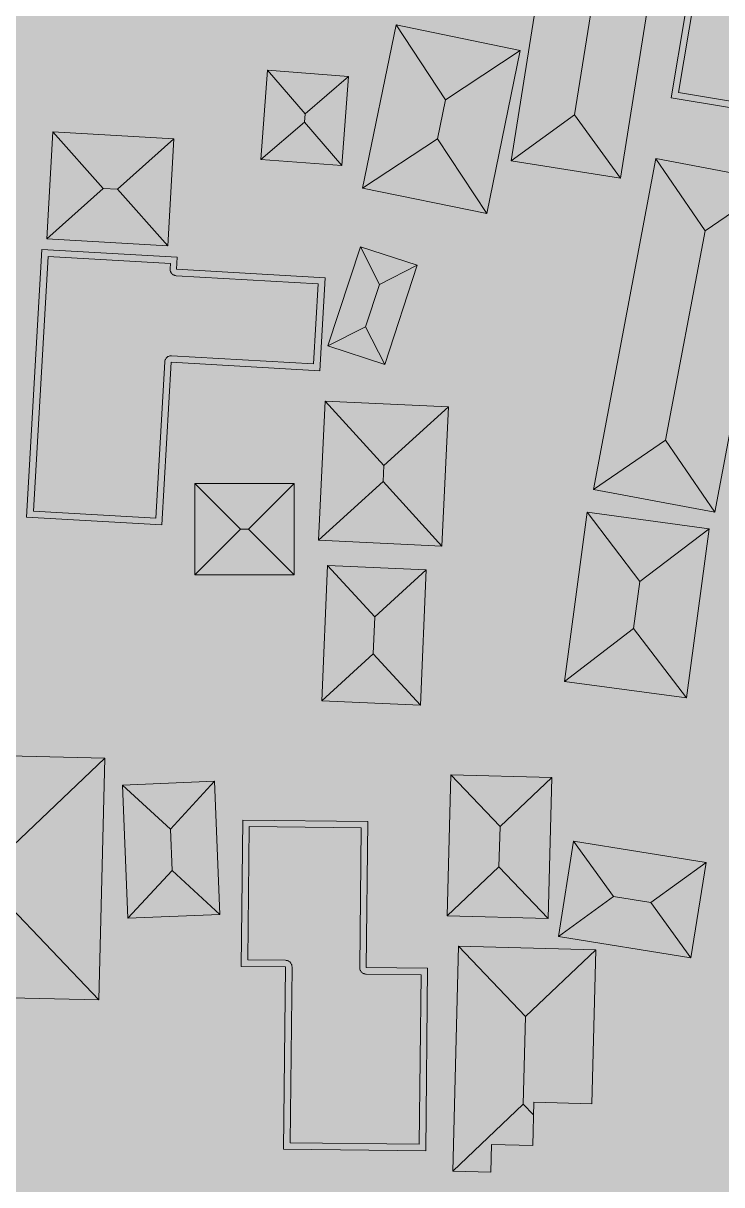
# Model space of a CAD drawing. Header units: metres. Extents: x 305909 to 307171, y 9156037 to 9156671.
# Drawn here: x 306500.4 to 306548.9, y 9156401.9 to 9156482.5 of the extents above; entities that cross this region are included whole.
import ezdxf

# ---------------------------------------------------------------- set-up
doc = ezdxf.new("R2010")
doc.units = ezdxf.units.M
doc.layers.add('B-BANGUNAN_PERMUKIMAN', color=7, linetype='Continuous', lineweight=13, true_color=0xf0cd8c)
doc.layers.add('B-BAYANGAN', color=7, linetype='Continuous', lineweight=0, true_color=0x76786c)
doc.layers.add('G-PERKERASAN', color=7, linetype='Continuous')

msp = doc.modelspace()

# ---------------------------------------------------------------- hatches: boundary and pattern name
at = {"layer": 'B-BANGUNAN_PERMUKIMAN', "true_color": 0xd4845c}
h = msp.add_hatch(color=23, dxfattribs=at)
h.dxf.hatch_style = 1
h.paths.add_polyline_path([(306570.2, 9156499.458), (306568.317, 9156488.236), (306556.014, 9156490.301), (306553.608, 9156475.97), (306545.355, 9156477.355), (306550.329, 9156506.989), (306558.582, 9156505.603), (306557.898, 9156501.523), (306570.2, 9156499.458)])
at = {"layer": 'B-BANGUNAN_PERMUKIMAN', "true_color": 0xef9567}
h = msp.add_hatch(color=21, dxfattribs=at)
h.dxf.hatch_style = 1
h.paths.add_polyline_path([(306540.079, 9156485.195), (306538.643, 9156476.175), (306534.24, 9156472.982), (306536.886, 9156489.598), (306540.079, 9156485.195)])
at = {"layer": 'B-BANGUNAN_PERMUKIMAN', "true_color": 0xb87250}
h = msp.add_hatch(color=35, dxfattribs=at)
h.dxf.hatch_style = 1
h.paths.add_polyline_path([(306541.836, 9156471.772), (306538.643, 9156476.175), (306540.079, 9156485.195), (306544.482, 9156488.388), (306541.836, 9156471.772)])
at = {"layer": 'B-BANGUNAN_PERMUKIMAN', "true_color": 0xf09568}
h = msp.add_hatch(color=21, dxfattribs=at)
h.dxf.hatch_style = 1
h.paths.add_polyline_path([(306529.682, 9156477.213), (306529.126, 9156474.507), (306523.93, 9156471.084), (306526.259, 9156482.408), (306529.682, 9156477.213)])
at = {"layer": 'B-BANGUNAN_PERMUKIMAN', "true_color": 0xe68f64}
h = msp.add_hatch(color=33, dxfattribs=at)
h.dxf.hatch_style = 1
h.paths.add_polyline_path([(306529.682, 9156477.213), (306526.259, 9156482.408), (306534.877, 9156480.636), (306529.682, 9156477.213)])
at = {"layer": 'B-BANGUNAN_PERMUKIMAN', "true_color": 0xb7724f}
h = msp.add_hatch(color=35, dxfattribs=at)
h.dxf.hatch_style = 1
h.paths.add_polyline_path([(306532.549, 9156469.312), (306529.126, 9156474.507), (306529.682, 9156477.213), (306534.877, 9156480.636), (306534.877, 9156480.636), (306532.549, 9156469.312)])
at = {"layer": 'B-BANGUNAN_PERMUKIMAN', "true_color": 0xed9467}
h = msp.add_hatch(color=21, dxfattribs=at)
h.dxf.hatch_style = 1
h.paths.add_polyline_path([(306517.338, 9156479.264), (306517.338, 9156479.264), (306519.932, 9156476.238), (306519.888, 9156475.667), (306516.862, 9156473.073), (306517.338, 9156479.264)])
at = {"layer": 'B-BANGUNAN_PERMUKIMAN', "true_color": 0xea9165}
h = msp.add_hatch(color=33, dxfattribs=at)
h.dxf.hatch_style = 1
h.paths.add_polyline_path([(306519.932, 9156476.238), (306517.338, 9156479.264), (306522.958, 9156478.832), (306519.932, 9156476.238)])
at = {"layer": 'B-BANGUNAN_PERMUKIMAN', "true_color": 0xba7350}
h = msp.add_hatch(color=23, dxfattribs=at)
h.dxf.hatch_style = 1
h.paths.add_polyline_path([(306522.482, 9156472.641), (306519.888, 9156475.667), (306519.932, 9156476.238), (306522.958, 9156478.832), (306522.482, 9156472.641)])
at = {"layer": 'B-BANGUNAN_PERMUKIMAN', "true_color": 0xc07753}
h = msp.add_hatch(color=23, dxfattribs=at)
h.dxf.hatch_style = 1
h.paths.add_polyline_path([(306538.643, 9156476.175), (306541.836, 9156471.772), (306534.24, 9156472.982), (306534.24, 9156472.982), (306538.643, 9156476.175)])
at = {"layer": 'B-BANGUNAN_PERMUKIMAN', "true_color": 0xbd7652}
h = msp.add_hatch(color=23, dxfattribs=at)
h.dxf.hatch_style = 1
h.paths.add_polyline_path([(306516.862, 9156473.073), (306519.888, 9156475.667), (306522.482, 9156472.641), (306516.862, 9156473.073)])
at = {"layer": 'B-BANGUNAN_PERMUKIMAN', "true_color": 0xed9366}
h = msp.add_hatch(color=21, dxfattribs=at)
h.dxf.hatch_style = 1
h.paths.add_polyline_path([(306505.919, 9156471.054), (306501.995, 9156467.55), (306502.415, 9156474.978), (306505.919, 9156471.054)])
at = {"layer": 'B-BANGUNAN_PERMUKIMAN', "true_color": 0xea9265}
h = msp.add_hatch(color=33, dxfattribs=at)
h.dxf.hatch_style = 1
h.paths.add_polyline_path([(306506.905, 9156470.998), (306505.919, 9156471.054), (306502.415, 9156474.978), (306510.829, 9156474.502), (306506.905, 9156470.998)])
at = {"layer": 'B-BANGUNAN_PERMUKIMAN', "true_color": 0xba7451}
h = msp.add_hatch(color=23, dxfattribs=at)
h.dxf.hatch_style = 1
h.paths.add_polyline_path([(306506.905, 9156470.998), (306510.829, 9156474.502), (306510.829, 9156474.502), (306510.408, 9156467.073), (306506.905, 9156470.998)])
at = {"layer": 'B-BANGUNAN_PERMUKIMAN', "true_color": 0xc17853}
h = msp.add_hatch(color=23, dxfattribs=at)
h.dxf.hatch_style = 1
h.paths.add_polyline_path([(306529.126, 9156474.507), (306532.549, 9156469.312), (306523.93, 9156471.084), (306523.93, 9156471.084), (306529.126, 9156474.507)])
at = {"layer": 'B-BANGUNAN_PERMUKIMAN', "true_color": 0xf09568}
h = msp.add_hatch(color=21, dxfattribs=at)
h.dxf.hatch_style = 1
h.paths.add_polyline_path([(306544.297, 9156473.121), (306547.716, 9156468.109), (306544.97, 9156453.575), (306539.957, 9156450.156), (306544.297, 9156473.121)])
at = {"layer": 'B-BANGUNAN_PERMUKIMAN', "true_color": 0xe78f64}
h = msp.add_hatch(color=33, dxfattribs=at)
h.dxf.hatch_style = 1
h.paths.add_polyline_path([(306547.716, 9156468.109), (306544.297, 9156473.121), (306552.728, 9156471.529), (306547.716, 9156468.109)])
at = {"layer": 'B-BANGUNAN_PERMUKIMAN', "true_color": 0xb7724f}
h = msp.add_hatch(color=35, dxfattribs=at)
h.dxf.hatch_style = 1
h.paths.add_polyline_path([(306544.97, 9156453.575), (306547.716, 9156468.109), (306552.728, 9156471.529), (306548.389, 9156448.564), (306544.97, 9156453.575)])
at = {"layer": 'B-BANGUNAN_PERMUKIMAN', "true_color": 0xbd7552}
h = msp.add_hatch(color=23, dxfattribs=at)
h.dxf.hatch_style = 1
h.paths.add_polyline_path([(306501.995, 9156467.55), (306501.995, 9156467.55), (306505.919, 9156471.054), (306506.905, 9156470.998), (306510.408, 9156467.073), (306501.995, 9156467.55)])
at = {"layer": 'B-BANGUNAN_PERMUKIMAN', "true_color": 0xd4845c}
h = msp.add_hatch(color=23, dxfattribs=at)
h.dxf.hatch_style = 1
h.paths.add_polyline_path([(306521.321, 9156464.854), (306520.952, 9156458.396), (306510.644, 9156458.985), (306509.998, 9156447.681), (306500.601, 9156448.218), (306501.663, 9156466.81), (306511.06, 9156466.273), (306511.013, 9156465.443), (306521.321, 9156464.854)])
at = {"layer": 'B-BANGUNAN_PERMUKIMAN', "true_color": 0xf29669}
h = msp.add_hatch(color=21, dxfattribs=at)
h.dxf.hatch_style = 1
h.paths.add_polyline_path([(306525.102, 9156464.39), (306524.141, 9156461.448), (306521.529, 9156460.123), (306521.529, 9156460.123), (306523.777, 9156467.002), (306525.102, 9156464.39)])
at = {"layer": 'B-BANGUNAN_PERMUKIMAN', "true_color": 0xe38d62}
h = msp.add_hatch(color=33, dxfattribs=at)
h.dxf.hatch_style = 1
h.paths.add_polyline_path([(306525.102, 9156464.39), (306523.777, 9156467.002), (306523.777, 9156467.002), (306527.715, 9156465.715), (306525.102, 9156464.39)])
at = {"layer": 'B-BANGUNAN_PERMUKIMAN', "true_color": 0xb5714e}
h = msp.add_hatch(color=35, dxfattribs=at)
h.dxf.hatch_style = 1
h.paths.add_polyline_path([(306525.466, 9156458.836), (306524.141, 9156461.448), (306525.102, 9156464.39), (306527.715, 9156465.715), (306525.466, 9156458.836)])
at = {"layer": 'B-BANGUNAN_PERMUKIMAN', "true_color": 0xc47a55}
h = msp.add_hatch(color=23, dxfattribs=at)
h.dxf.hatch_style = 1
h.paths.add_polyline_path([(306524.141, 9156461.448), (306525.466, 9156458.836), (306521.529, 9156460.123), (306524.141, 9156461.448)])
at = {"layer": 'B-BANGUNAN_PERMUKIMAN', "true_color": 0xed9366}
h = msp.add_hatch(color=21, dxfattribs=at)
h.dxf.hatch_style = 1
h.paths.add_polyline_path([(306521.331, 9156456.288), (306525.405, 9156451.802), (306525.352, 9156450.692), (306520.867, 9156446.618), (306520.867, 9156446.618), (306521.331, 9156456.288)])
at = {"layer": 'B-BANGUNAN_PERMUKIMAN', "true_color": 0xea9265}
h = msp.add_hatch(color=33, dxfattribs=at)
h.dxf.hatch_style = 1
h.paths.add_polyline_path([(306529.891, 9156455.877), (306529.891, 9156455.876), (306525.405, 9156451.802), (306521.331, 9156456.288), (306529.891, 9156455.877)])
at = {"layer": 'B-BANGUNAN_PERMUKIMAN', "true_color": 0xba7451}
h = msp.add_hatch(color=23, dxfattribs=at)
h.dxf.hatch_style = 1
h.paths.add_polyline_path([(306525.352, 9156450.692), (306525.405, 9156451.802), (306529.891, 9156455.876), (306529.427, 9156446.207), (306525.352, 9156450.692)])
at = {"layer": 'B-BANGUNAN_PERMUKIMAN', "true_color": 0xc07853}
h = msp.add_hatch(color=23, dxfattribs=at)
h.dxf.hatch_style = 1
h.paths.add_polyline_path([(306544.97, 9156453.575), (306548.389, 9156448.564), (306548.389, 9156448.563), (306539.957, 9156450.156), (306544.97, 9156453.575)])
at = {"layer": 'B-BANGUNAN_PERMUKIMAN', "true_color": 0xeb9266}
h = msp.add_hatch(color=33, dxfattribs=at)
h.dxf.hatch_style = 1
h.paths.add_polyline_path([(306516.013, 9156447.398), (306515.457, 9156447.398), (306512.282, 9156450.573), (306519.188, 9156450.573), (306516.013, 9156447.398)])
h = msp.add_hatch(color=33, dxfattribs=at)
h.dxf.hatch_style = 1
h.paths.add_polyline_path([(306515.457, 9156447.398), (306512.282, 9156444.223), (306512.282, 9156450.573), (306512.282, 9156450.573), (306515.457, 9156447.398)])
at = {"layer": 'B-BANGUNAN_PERMUKIMAN', "true_color": 0xbc7551}
h = msp.add_hatch(color=23, dxfattribs=at)
h.dxf.hatch_style = 1
h.paths.add_polyline_path([(306516.013, 9156447.398), (306519.188, 9156450.573), (306519.188, 9156444.223), (306516.013, 9156447.398)])
at = {"layer": 'B-BANGUNAN_PERMUKIMAN', "true_color": 0xbd7552}
h = msp.add_hatch(color=23, dxfattribs=at)
h.dxf.hatch_style = 1
h.paths.add_polyline_path([(306525.352, 9156450.692), (306529.427, 9156446.207), (306520.867, 9156446.618), (306525.352, 9156450.692)])
at = {"layer": 'B-BANGUNAN_PERMUKIMAN', "true_color": 0xee9467}
h = msp.add_hatch(color=21, dxfattribs=at)
h.dxf.hatch_style = 1
h.paths.add_polyline_path([(306543.196, 9156443.762), (306542.753, 9156440.483), (306537.946, 9156436.821), (306539.534, 9156448.568), (306543.196, 9156443.762)])
at = {"layer": 'B-BANGUNAN_PERMUKIMAN', "true_color": 0xe89064}
h = msp.add_hatch(color=33, dxfattribs=at)
h.dxf.hatch_style = 1
h.paths.add_polyline_path([(306543.196, 9156443.762), (306539.534, 9156448.568), (306539.534, 9156448.568), (306548.003, 9156447.424), (306543.196, 9156443.762)])
at = {"layer": 'B-BANGUNAN_PERMUKIMAN', "true_color": 0xbc7551}
h = msp.add_hatch(color=23, dxfattribs=at)
h.dxf.hatch_style = 1
h.paths.add_polyline_path([(306512.282, 9156444.223), (306515.457, 9156447.398), (306516.013, 9156447.398), (306519.188, 9156444.223), (306519.188, 9156444.223), (306512.282, 9156444.223)])
at = {"layer": 'B-BANGUNAN_PERMUKIMAN', "true_color": 0xb97350}
h = msp.add_hatch(color=23, dxfattribs=at)
h.dxf.hatch_style = 1
h.paths.add_polyline_path([(306546.416, 9156435.676), (306542.753, 9156440.483), (306543.196, 9156443.762), (306548.003, 9156447.424), (306548.003, 9156447.424), (306546.416, 9156435.676)])
at = {"layer": 'B-BANGUNAN_PERMUKIMAN', "true_color": 0xec9366}
h = msp.add_hatch(color=33, dxfattribs=at)
h.dxf.hatch_style = 1
h.paths.add_polyline_path([(306524.777, 9156441.292), (306524.669, 9156438.744), (306521.102, 9156435.466), (306521.499, 9156444.859), (306524.777, 9156441.292)])
at = {"layer": 'B-BANGUNAN_PERMUKIMAN', "true_color": 0xea9265}
h = msp.add_hatch(color=33, dxfattribs=at)
h.dxf.hatch_style = 1
h.paths.add_polyline_path([(306528.343, 9156444.57), (306524.777, 9156441.292), (306521.499, 9156444.859), (306521.499, 9156444.859), (306528.343, 9156444.57)])
at = {"layer": 'B-BANGUNAN_PERMUKIMAN', "true_color": 0xbb7451}
h = msp.add_hatch(color=23, dxfattribs=at)
h.dxf.hatch_style = 1
h.paths.add_polyline_path([(306527.947, 9156435.177), (306527.946, 9156435.177), (306524.669, 9156438.744), (306524.777, 9156441.292), (306528.343, 9156444.57), (306527.947, 9156435.177)])
at = {"layer": 'B-BANGUNAN_PERMUKIMAN', "true_color": 0xbf7753}
h = msp.add_hatch(color=23, dxfattribs=at)
h.dxf.hatch_style = 1
h.paths.add_polyline_path([(306542.753, 9156440.483), (306546.416, 9156435.676), (306537.946, 9156436.821), (306542.753, 9156440.483)])
at = {"layer": 'B-BANGUNAN_PERMUKIMAN', "true_color": 0xbd7552}
h = msp.add_hatch(color=23, dxfattribs=at)
h.dxf.hatch_style = 1
h.paths.add_polyline_path([(306524.669, 9156438.744), (306527.946, 9156435.177), (306521.102, 9156435.466), (306524.669, 9156438.744)])
at = {"layer": 'B-BANGUNAN_PERMUKIMAN', "true_color": 0xeb9266}
h = msp.add_hatch(color=33, dxfattribs=at)
h.dxf.hatch_style = 1
h.paths.add_polyline_path([(306506.021, 9156431.497), (306506.021, 9156431.497), (306499.167, 9156424.96), (306492.629, 9156431.814), (306506.021, 9156431.497)])
at = {"layer": 'B-BANGUNAN_PERMUKIMAN', "true_color": 0xbb7451}
h = msp.add_hatch(color=23, dxfattribs=at)
h.dxf.hatch_style = 1
h.paths.add_polyline_path([(306499.086, 9156421.55), (306499.167, 9156424.96), (306506.021, 9156431.497), (306505.624, 9156414.696), (306499.086, 9156421.55)])
at = {"layer": 'B-BANGUNAN_PERMUKIMAN', "true_color": 0xec9366}
h = msp.add_hatch(color=33, dxfattribs=at)
h.dxf.hatch_style = 1
h.paths.add_polyline_path([(306530.069, 9156430.331), (306530.069, 9156430.331), (306533.479, 9156426.732), (306533.404, 9156423.952), (306529.804, 9156420.542), (306530.069, 9156430.331)])
at = {"layer": 'B-BANGUNAN_PERMUKIMAN', "true_color": 0xeb9266}
h = msp.add_hatch(color=33, dxfattribs=at)
h.dxf.hatch_style = 1
h.paths.add_polyline_path([(306537.079, 9156430.142), (306537.079, 9156430.142), (306533.479, 9156426.732), (306530.069, 9156430.331), (306535.935, 9156430.173), (306537.079, 9156430.142)])
at = {"layer": 'B-BANGUNAN_PERMUKIMAN', "true_color": 0xbb7451}
h = msp.add_hatch(color=23, dxfattribs=at)
h.dxf.hatch_style = 1
h.paths.add_polyline_path([(306533.404, 9156423.952), (306533.479, 9156426.732), (306537.079, 9156430.142), (306536.814, 9156420.352), (306536.814, 9156420.352), (306533.404, 9156423.952)])
at = {"layer": 'B-BANGUNAN_PERMUKIMAN', "true_color": 0xec9366}
h = msp.add_hatch(color=33, dxfattribs=at)
h.dxf.hatch_style = 1
h.paths.add_polyline_path([(306513.65, 9156429.885), (306510.583, 9156426.556), (306507.255, 9156429.623), (306507.255, 9156429.624), (306513.65, 9156429.885)])
at = {"layer": 'B-BANGUNAN_PERMUKIMAN', "true_color": 0xea9265}
h = msp.add_hatch(color=33, dxfattribs=at)
h.dxf.hatch_style = 1
h.paths.add_polyline_path([(306510.583, 9156426.556), (306510.699, 9156423.696), (306507.633, 9156420.367), (306507.255, 9156429.623), (306510.583, 9156426.556)])
at = {"layer": 'B-BANGUNAN_PERMUKIMAN', "true_color": 0xbd7552}
h = msp.add_hatch(color=23, dxfattribs=at)
h.dxf.hatch_style = 1
h.paths.add_polyline_path([(306514.028, 9156420.628), (306514.027, 9156420.628), (306510.699, 9156423.696), (306510.583, 9156426.556), (306513.65, 9156429.885), (306514.028, 9156420.628)])
at = {"layer": 'B-BANGUNAN_PERMUKIMAN', "true_color": 0xd4845c}
h = msp.add_hatch(color=23, dxfattribs=at)
h.dxf.hatch_style = 1
h.paths.add_polyline_path([(306528.448, 9156416.895), (306528.316, 9156404.224), (306518.447, 9156404.327), (306518.579, 9156416.998), (306515.51, 9156417.03), (306515.616, 9156427.19), (306524.289, 9156427.1), (306524.183, 9156416.94), (306528.448, 9156416.895)])
at = {"layer": 'B-BANGUNAN_PERMUKIMAN', "true_color": 0xef9567}
h = msp.add_hatch(color=21, dxfattribs=at)
h.dxf.hatch_style = 1
h.paths.add_polyline_path([(306538.586, 9156425.719), (306541.365, 9156421.883), (306537.528, 9156419.105), (306537.528, 9156419.105), (306538.586, 9156425.719)])
at = {"layer": 'B-BANGUNAN_PERMUKIMAN', "true_color": 0xe79064}
h = msp.add_hatch(color=33, dxfattribs=at)
h.dxf.hatch_style = 1
h.paths.add_polyline_path([(306547.796, 9156424.246), (306547.796, 9156424.246), (306543.96, 9156421.468), (306541.365, 9156421.883), (306538.586, 9156425.719), (306547.796, 9156424.246)])
at = {"layer": 'B-BANGUNAN_PERMUKIMAN', "true_color": 0xbb7451}
h = msp.add_hatch(color=23, dxfattribs=at)
h.dxf.hatch_style = 1
h.paths.add_polyline_path([(306510.699, 9156423.696), (306514.027, 9156420.628), (306507.633, 9156420.367), (306510.699, 9156423.696)])
at = {"layer": 'B-BANGUNAN_PERMUKIMAN', "true_color": 0xbc7551}
h = msp.add_hatch(color=23, dxfattribs=at)
h.dxf.hatch_style = 1
h.paths.add_polyline_path([(306533.404, 9156423.952), (306536.814, 9156420.352), (306529.804, 9156420.542), (306533.404, 9156423.952)])
at = {"layer": 'B-BANGUNAN_PERMUKIMAN', "true_color": 0xb87250}
h = msp.add_hatch(color=35, dxfattribs=at)
h.dxf.hatch_style = 1
h.paths.add_polyline_path([(306543.96, 9156421.468), (306547.796, 9156424.246), (306546.738, 9156417.631), (306543.96, 9156421.468)])
at = {"layer": 'B-BANGUNAN_PERMUKIMAN', "true_color": 0xc07753}
h = msp.add_hatch(color=23, dxfattribs=at)
h.dxf.hatch_style = 1
h.paths.add_polyline_path([(306541.365, 9156421.883), (306543.96, 9156421.468), (306546.738, 9156417.631), (306537.528, 9156419.105), (306541.365, 9156421.883)])
at = {"layer": 'B-BANGUNAN_PERMUKIMAN', "true_color": 0xbc7551}
h = msp.add_hatch(color=23, dxfattribs=at)
h.dxf.hatch_style = 1
h.paths.add_polyline_path([(306499.086, 9156421.55), (306505.624, 9156414.696), (306505.624, 9156414.696), (306492.232, 9156415.013), (306499.086, 9156421.55)])
at = {"layer": 'B-BANGUNAN_PERMUKIMAN', "true_color": 0xdf8b60}
h = msp.add_hatch(color=23, dxfattribs=at)
h.dxf.hatch_style = 1
h.paths.add_polyline_path([(306530.598, 9156418.425), (306535.245, 9156413.536), (306535.091, 9156407.462), (306530.201, 9156402.815), (306530.598, 9156418.425)])
at = {"layer": 'B-BANGUNAN_PERMUKIMAN', "true_color": 0xe99165}
h = msp.add_hatch(color=33, dxfattribs=at)
h.dxf.hatch_style = 1
h.paths.add_polyline_path([(306535.245, 9156413.536), (306530.598, 9156418.425), (306540.135, 9156418.183), (306535.245, 9156413.536)])
at = {"layer": 'B-BANGUNAN_PERMUKIMAN', "true_color": 0xb4704e}
h = msp.add_hatch(color=35, dxfattribs=at)
h.dxf.hatch_style = 1
h.paths.add_polyline_path([(306539.863, 9156407.49), (306535.822, 9156407.592), (306535.8, 9156406.716), (306535.091, 9156407.462), (306535.245, 9156413.536), (306540.135, 9156418.183), (306540.135, 9156418.183), (306539.863, 9156407.49)])
at = {"layer": 'B-BANGUNAN_PERMUKIMAN', "true_color": 0xbb7451}
h = msp.add_hatch(color=23, dxfattribs=at)
h.dxf.hatch_style = 1
h.paths.add_polyline_path([(306535.091, 9156407.462), (306535.8, 9156406.716), (306535.746, 9156404.593), (306532.894, 9156404.666), (306532.845, 9156402.748), (306530.201, 9156402.815), (306535.091, 9156407.462)])
at = {"layer": 'B-BAYANGAN', "true_color": 0x76786c}
h = msp.add_hatch(color=8, dxfattribs=at)
h.dxf.hatch_style = 1
h.paths.add_polyline_path([(306570.95, 9156498.708), (306569.067, 9156487.486), (306556.764, 9156489.551), (306554.358, 9156475.22), (306546.105, 9156476.605), (306551.079, 9156506.239), (306559.332, 9156504.853), (306558.648, 9156500.773), (306570.95, 9156498.708)])
h = msp.add_hatch(color=8, dxfattribs=at)
h.dxf.hatch_style = 1
h.paths.add_polyline_path([(306536.109, 9156493.826), (306534.146, 9156481.897), (306526.891, 9156483.091), (306528.854, 9156495.02), (306536.109, 9156493.826)])
h = msp.add_hatch(color=8, dxfattribs=at)
h.dxf.hatch_style = 1
h.paths.add_polyline_path([(306545.232, 9156487.638), (306542.586, 9156471.022), (306534.99, 9156472.232), (306537.636, 9156488.848), (306545.232, 9156487.638)])
h = msp.add_hatch(color=8, dxfattribs=at)
h.dxf.hatch_style = 1
h.paths.add_polyline_path([(306535.627, 9156479.886), (306533.299, 9156468.562), (306524.68, 9156470.334), (306527.009, 9156481.658), (306535.627, 9156479.886)])
h = msp.add_hatch(color=8, dxfattribs=at)
h.dxf.hatch_style = 1
h.paths.add_polyline_path([(306523.708, 9156478.082), (306523.232, 9156471.891), (306517.611, 9156472.323), (306518.088, 9156478.514), (306523.708, 9156478.082)])
h = msp.add_hatch(color=8, dxfattribs=at)
h.dxf.hatch_style = 1
h.paths.add_polyline_path([(306511.579, 9156473.752), (306511.158, 9156466.323), (306502.745, 9156466.799), (306503.165, 9156474.228), (306511.579, 9156473.752)])
h = msp.add_hatch(color=8, dxfattribs=at)
h.dxf.hatch_style = 1
h.paths.add_polyline_path([(306553.478, 9156470.779), (306549.139, 9156447.813), (306540.707, 9156449.406), (306545.047, 9156472.372), (306553.478, 9156470.779)])
h = msp.add_hatch(color=8, dxfattribs=at)
h.dxf.hatch_style = 1
h.paths.add_polyline_path([(306528.465, 9156464.965), (306526.216, 9156458.086), (306522.279, 9156459.373), (306524.527, 9156466.252), (306528.465, 9156464.965)])
h = msp.add_hatch(color=8, dxfattribs=at)
h.dxf.hatch_style = 1
h.paths.add_polyline_path([(306522.071, 9156464.104), (306521.702, 9156457.646), (306511.394, 9156458.235), (306510.748, 9156446.931), (306501.351, 9156447.468), (306502.413, 9156466.06), (306511.81, 9156465.523), (306511.763, 9156464.693), (306522.071, 9156464.104)])
h = msp.add_hatch(color=8, dxfattribs=at)
h.dxf.hatch_style = 1
h.paths.add_polyline_path([(306500.822, 9156458.367), (306499.948, 9156449.953), (306492.791, 9156450.696), (306493.664, 9156459.109), (306500.822, 9156458.367)])
h = msp.add_hatch(color=8, dxfattribs=at)
h.dxf.hatch_style = 1
h.paths.add_polyline_path([(306530.641, 9156455.127), (306530.177, 9156445.457), (306521.616, 9156445.868), (306522.081, 9156455.538), (306530.641, 9156455.127)])
h = msp.add_hatch(color=8, dxfattribs=at)
h.dxf.hatch_style = 1
h.paths.add_polyline_path([(306519.938, 9156443.473), (306513.032, 9156443.473), (306513.032, 9156449.823), (306519.938, 9156449.823), (306519.938, 9156443.473)])
h = msp.add_hatch(color=8, dxfattribs=at)
h.dxf.hatch_style = 1
h.paths.add_polyline_path([(306548.753, 9156446.674), (306547.166, 9156434.926), (306538.696, 9156436.071), (306540.284, 9156447.818), (306548.753, 9156446.674)])
h = msp.add_hatch(color=8, dxfattribs=at)
h.dxf.hatch_style = 1
h.paths.add_polyline_path([(306529.094, 9156443.82), (306528.697, 9156434.427), (306521.852, 9156434.716), (306522.249, 9156444.109), (306529.094, 9156443.82)])
h = msp.add_hatch(color=8, dxfattribs=at)
h.dxf.hatch_style = 1
h.paths.add_polyline_path([(306506.771, 9156430.747), (306506.374, 9156413.946), (306492.982, 9156414.263), (306493.379, 9156431.064), (306506.771, 9156430.747)])
h = msp.add_hatch(color=8, dxfattribs=at)
h.dxf.hatch_style = 1
h.paths.add_polyline_path([(306514.778, 9156419.878), (306508.383, 9156419.617), (306508.005, 9156428.874), (306514.4, 9156429.135), (306514.778, 9156419.878)])
h = msp.add_hatch(color=8, dxfattribs=at)
h.dxf.hatch_style = 1
h.paths.add_polyline_path([(306537.829, 9156429.392), (306537.564, 9156419.602), (306530.554, 9156419.792), (306530.819, 9156429.581), (306537.829, 9156429.392)])
h = msp.add_hatch(color=8, dxfattribs=at)
h.dxf.hatch_style = 1
h.paths.add_polyline_path([(306529.198, 9156416.145), (306529.066, 9156403.474), (306519.197, 9156403.577), (306519.329, 9156416.248), (306516.26, 9156416.28), (306516.366, 9156426.44), (306525.039, 9156426.35), (306524.933, 9156416.19), (306529.198, 9156416.145)])
h = msp.add_hatch(color=8, dxfattribs=at)
h.dxf.hatch_style = 1
h.paths.add_polyline_path([(306548.546, 9156423.496), (306547.488, 9156416.881), (306538.278, 9156418.355), (306539.336, 9156424.97), (306548.546, 9156423.496)])
h = msp.add_hatch(color=8, dxfattribs=at)
h.dxf.hatch_style = 1
h.paths.add_polyline_path([(306540.885, 9156417.433), (306540.613, 9156406.74), (306536.572, 9156406.842), (306536.496, 9156403.843), (306533.644, 9156403.916), (306533.595, 9156401.998), (306530.951, 9156402.065), (306531.348, 9156417.675), (306540.885, 9156417.433)])
at = {"layer": 'G-PERKERASAN', "true_color": 0xe0ded9}
h = msp.add_hatch(color=254, dxfattribs=at)
h.dxf.hatch_style = 1
h.paths.add_polyline_path([(306927.367, 9156200.899), (306914.425, 9156199.401), (306871.946, 9156198.019), (306868.838, 9156144.144), (306843.973, 9156139.654), (306613.966, 9156113.407), (306520.721, 9156109.954), (306490.891, 9156113.339), (306490.891, 9156130.788), (306527.331, 9156127.935), (306527.76, 9156145.94), (306529.801, 9156231.677), (306512.264, 9156228.096), (306490.891, 9156230.233), (306490.891, 9156525.396), (306504.834, 9156523.084), (306572.178, 9156510.306), (306677.166, 9156490.276), (306781.809, 9156471.972), (306833.432, 9156467.309), (306884.355, 9156462.71), (306888.869, 9156462.302), (306927.367, 9156458.335), (306927.367, 9156401.733), (306880.738, 9156410.367), (306872.191, 9156289.958), (306880.063, 9156289.504), (306887.261, 9156399.075), (306927.367, 9156393.311), (306927.367, 9156281.994), (306926.264, 9156282.067), (306926.137, 9156271.641), (306927.367, 9156271.571), (306927.367, 9156261.486), (306927.056, 9156261.509), (306925.118, 9156229.109), (306925.062, 9156229.112), (306925.027, 9156228.301), (306925.75, 9156228.324), (306927.367, 9156240.415), (306927.367, 9156209.547), (306891.749, 9156208.374), (306886.184, 9156208.191), (306882.096, 9156208.056), (306881.637, 9156222), (306879.908, 9156222), (306879.787, 9156200), (306885.632, 9156200.303), (306885.601, 9156199.857), (306906.625, 9156201.392), (306908.7, 9156201.5), (306927.367, 9156203.76), (306927.367, 9156200.899)])

# ---------------------------------------------------------------- linework, layer by layer
at = {"layer": 'B-BANGUNAN_PERMUKIMAN', "color": 27, "lineweight": 9, "true_color": 0x744832}
for p, q in [((306538.643, 9156476.175), (306540.079, 9156485.195)), ((306526.259, 9156482.408), (306529.682, 9156477.213)), ((306534.877, 9156480.636), (306529.682, 9156477.213)), ((306517.338, 9156479.264), (306519.932, 9156476.238)), ((306522.958, 9156478.832), (306519.932, 9156476.238)), ((306529.126, 9156474.507), (306529.682, 9156477.213)), ((306519.932, 9156476.238), (306519.888, 9156475.667)), ((306534.24, 9156472.982), (306538.643, 9156476.175)), ((306541.836, 9156471.772), (306538.643, 9156476.175)), ((306516.862, 9156473.073), (306519.888, 9156475.667)), ((306522.482, 9156472.641), (306519.888, 9156475.667)), ((306502.415, 9156474.978), (306505.919, 9156471.054)), ((306510.829, 9156474.502), (306506.905, 9156470.998)), ((306523.93, 9156471.084), (306529.126, 9156474.507)), ((306532.549, 9156469.312), (306529.126, 9156474.507)), ((306544.297, 9156473.121), (306547.716, 9156468.109)), ((306552.728, 9156471.529), (306547.716, 9156468.109)), ((306501.995, 9156467.55), (306505.919, 9156471.054)), ((306506.905, 9156470.998), (306505.919, 9156471.054)), ((306510.408, 9156467.073), (306506.905, 9156470.998)), ((306547.716, 9156468.109), (306544.97, 9156453.575)), ((306523.777, 9156467.002), (306525.102, 9156464.39)), ((306527.715, 9156465.715), (306525.102, 9156464.39)), ((306525.102, 9156464.39), (306524.141, 9156461.448)), ((306521.529, 9156460.123), (306524.141, 9156461.448)), ((306525.466, 9156458.836), (306524.141, 9156461.448)), ((306521.331, 9156456.288), (306525.405, 9156451.802)), ((306529.891, 9156455.876), (306525.405, 9156451.802)), ((306539.957, 9156450.156), (306544.97, 9156453.575)), ((306548.389, 9156448.564), (306544.97, 9156453.575)), ((306525.352, 9156450.692), (306525.405, 9156451.802)), ((306512.282, 9156450.573), (306515.457, 9156447.398)), ((306519.188, 9156450.573), (306516.013, 9156447.398)), ((306520.867, 9156446.618), (306525.352, 9156450.692)), ((306529.427, 9156446.207), (306525.352, 9156450.692)), ((306539.534, 9156448.568), (306543.196, 9156443.762)), ((306512.282, 9156444.223), (306515.457, 9156447.398)), ((306515.457, 9156447.398), (306516.013, 9156447.398)), ((306519.188, 9156444.223), (306516.013, 9156447.398)), ((306548.003, 9156447.424), (306543.196, 9156443.762)), ((306521.499, 9156444.859), (306524.777, 9156441.292)), ((306528.343, 9156444.57), (306524.777, 9156441.292)), ((306542.753, 9156440.483), (306543.196, 9156443.762)), ((306524.669, 9156438.744), (306524.777, 9156441.292)), ((306537.946, 9156436.821), (306542.753, 9156440.483)), ((306546.416, 9156435.676), (306542.753, 9156440.483)), ((306521.102, 9156435.466), (306524.669, 9156438.744)), ((306527.946, 9156435.177), (306524.669, 9156438.744)), ((306506.021, 9156431.497), (306499.167, 9156424.96)), ((306530.069, 9156430.331), (306533.479, 9156426.732)), ((306537.079, 9156430.142), (306533.479, 9156426.732)), ((306507.255, 9156429.623), (306510.583, 9156426.556)), ((306513.65, 9156429.885), (306510.583, 9156426.556)), ((306533.404, 9156423.952), (306533.479, 9156426.732)), ((306510.699, 9156423.696), (306510.583, 9156426.556)), ((306538.586, 9156425.719), (306541.365, 9156421.883)), ((306507.633, 9156420.367), (306510.699, 9156423.696)), ((306514.027, 9156420.628), (306510.699, 9156423.696)), ((306529.804, 9156420.542), (306533.404, 9156423.952)), ((306536.814, 9156420.352), (306533.404, 9156423.952)), ((306547.796, 9156424.246), (306543.96, 9156421.468)), ((306537.528, 9156419.105), (306541.365, 9156421.883)), ((306543.96, 9156421.468), (306541.365, 9156421.883)), ((306505.624, 9156414.696), (306499.086, 9156421.55)), ((306546.738, 9156417.631), (306543.96, 9156421.468)), ((306530.598, 9156418.425), (306535.245, 9156413.536)), ((306540.135, 9156418.183), (306535.245, 9156413.536)), ((306535.091, 9156407.462), (306535.245, 9156413.536)), ((306530.201, 9156402.815), (306535.091, 9156407.462)), ((306535.8, 9156406.716), (306535.091, 9156407.462))]:
    msp.add_line(p, q, dxfattribs=at)
at = {"layer": 'B-BANGUNAN_PERMUKIMAN', "color": 27, "lineweight": 13, "true_color": 0x744832}
for points in [[(306570.2, 9156499.458), (306568.317, 9156488.236), (306556.014, 9156490.301), (306553.608, 9156475.97), (306545.355, 9156477.355), (306550.329, 9156506.989), (306558.582, 9156505.603), (306557.898, 9156501.523), (306570.2, 9156499.458)], [(306544.482, 9156488.388), (306541.836, 9156471.772), (306534.24, 9156472.982), (306536.886, 9156489.598), (306544.482, 9156488.388)], [(306534.877, 9156480.636), (306532.549, 9156469.312), (306523.93, 9156471.084), (306526.259, 9156482.408), (306534.877, 9156480.636)], [(306522.958, 9156478.832), (306522.482, 9156472.641), (306516.861, 9156473.073), (306517.338, 9156479.264), (306522.958, 9156478.832)], [(306510.829, 9156474.502), (306510.408, 9156467.073), (306501.995, 9156467.549), (306502.415, 9156474.978), (306510.829, 9156474.502)], [(306552.728, 9156471.529), (306548.389, 9156448.563), (306539.957, 9156450.156), (306544.297, 9156473.122), (306552.728, 9156471.529)], [(306521.321, 9156464.854), (306520.952, 9156458.396), (306510.644, 9156458.985), (306509.998, 9156447.681), (306500.601, 9156448.218), (306501.663, 9156466.81), (306511.06, 9156466.273), (306511.013, 9156465.443), (306521.321, 9156464.854)], [(306527.715, 9156465.715), (306525.466, 9156458.836), (306521.529, 9156460.123), (306523.777, 9156467.002), (306527.715, 9156465.715)], [(306529.891, 9156455.877), (306529.427, 9156446.207), (306520.866, 9156446.618), (306521.331, 9156456.288), (306529.891, 9156455.877)], [(306519.188, 9156444.223), (306512.282, 9156444.223), (306512.282, 9156450.573), (306519.188, 9156450.573), (306519.188, 9156444.223)], [(306548.003, 9156447.424), (306546.416, 9156435.676), (306537.946, 9156436.821), (306539.534, 9156448.568), (306548.003, 9156447.424)], [(306528.344, 9156444.57), (306527.947, 9156435.177), (306521.102, 9156435.466), (306521.499, 9156444.859), (306528.344, 9156444.57)], [(306506.021, 9156431.497), (306505.624, 9156414.696), (306492.232, 9156415.013), (306492.629, 9156431.814), (306506.021, 9156431.497)], [(306537.079, 9156430.142), (306536.814, 9156420.352), (306529.804, 9156420.542), (306530.069, 9156430.331), (306537.079, 9156430.142)], [(306514.028, 9156420.628), (306507.633, 9156420.367), (306507.255, 9156429.624), (306513.65, 9156429.885), (306514.028, 9156420.628)], [(306528.448, 9156416.895), (306528.316, 9156404.224), (306518.447, 9156404.327), (306518.579, 9156416.998), (306515.51, 9156417.03), (306515.616, 9156427.19), (306524.289, 9156427.1), (306524.183, 9156416.94), (306528.448, 9156416.895)], [(306547.796, 9156424.246), (306546.738, 9156417.631), (306537.528, 9156419.105), (306538.586, 9156425.72), (306547.796, 9156424.246)], [(306540.135, 9156418.183), (306539.863, 9156407.49), (306535.822, 9156407.592), (306535.746, 9156404.593), (306532.894, 9156404.666), (306532.845, 9156402.748), (306530.201, 9156402.815), (306530.598, 9156418.425), (306540.135, 9156418.183)]]:
    msp.add_lwpolyline(points, close=True, dxfattribs=at)
at = {"layer": 'B-BANGUNAN_PERMUKIMAN', "color": 21, "lineweight": 9, "true_color": 0xfa9b6c}
msp.add_lwpolyline([(306555.57, 9156490.375), (306553.239, 9156476.488), (306545.873, 9156477.724), (306550.698, 9156506.47)], dxfattribs=at)
for points in [[(306520.846, 9156464.431), (306520.528, 9156458.871), (306510.669, 9156459.435), (306510.625, 9156459.435), (306510.581, 9156459.431), (306510.538, 9156459.423), (306510.496, 9156459.41), (306510.455, 9156459.394), (306510.416, 9156459.373), (306510.379, 9156459.349), (306510.344, 9156459.321), (306510.313, 9156459.29), (306510.285, 9156459.256), (306510.26, 9156459.22), (306510.239, 9156459.181), (306510.221, 9156459.14), (306510.208, 9156459.098), (306510.199, 9156459.055), (306510.195, 9156459.011), (306509.574, 9156448.156), (306501.076, 9156448.641), (306502.087, 9156466.335), (306510.585, 9156465.85), (306510.564, 9156465.469), (306510.563, 9156465.425), (306510.567, 9156465.381), (306510.576, 9156465.338), (306510.588, 9156465.295), (306510.605, 9156465.254), (306510.625, 9156465.215), (306510.649, 9156465.178), (306510.677, 9156465.144), (306510.708, 9156465.112), (306510.742, 9156465.084), (306510.778, 9156465.059), (306510.817, 9156465.038), (306510.858, 9156465.021), (306510.9, 9156465.008), (306510.943, 9156464.999), (306510.987, 9156464.994), (306520.846, 9156464.431)], [(306527.993, 9156416.45), (306527.87, 9156404.679), (306518.901, 9156404.772), (306519.029, 9156416.993), (306519.027, 9156417.037), (306519.021, 9156417.081), (306519.011, 9156417.124), (306518.996, 9156417.166), (306518.978, 9156417.206), (306518.955, 9156417.244), (306518.929, 9156417.28), (306518.9, 9156417.313), (306518.868, 9156417.343), (306518.832, 9156417.37), (306518.795, 9156417.393), (306518.755, 9156417.412), (306518.714, 9156417.427), (306518.671, 9156417.438), (306518.627, 9156417.445), (306518.583, 9156417.448), (306515.964, 9156417.475), (306516.061, 9156426.735), (306523.834, 9156426.654), (306523.733, 9156416.944), (306523.735, 9156416.9), (306523.741, 9156416.856), (306523.751, 9156416.813), (306523.765, 9156416.772), (306523.784, 9156416.732), (306523.806, 9156416.694), (306523.832, 9156416.658), (306523.861, 9156416.625), (306523.894, 9156416.595), (306523.929, 9156416.568), (306523.967, 9156416.545), (306524.006, 9156416.526), (306524.048, 9156416.51), (306524.09, 9156416.499), (306524.134, 9156416.492), (306524.178, 9156416.49), (306527.993, 9156416.45)]]:
    msp.add_lwpolyline(points, close=True, dxfattribs=at)

doc.saveas('drawing.dxf')
